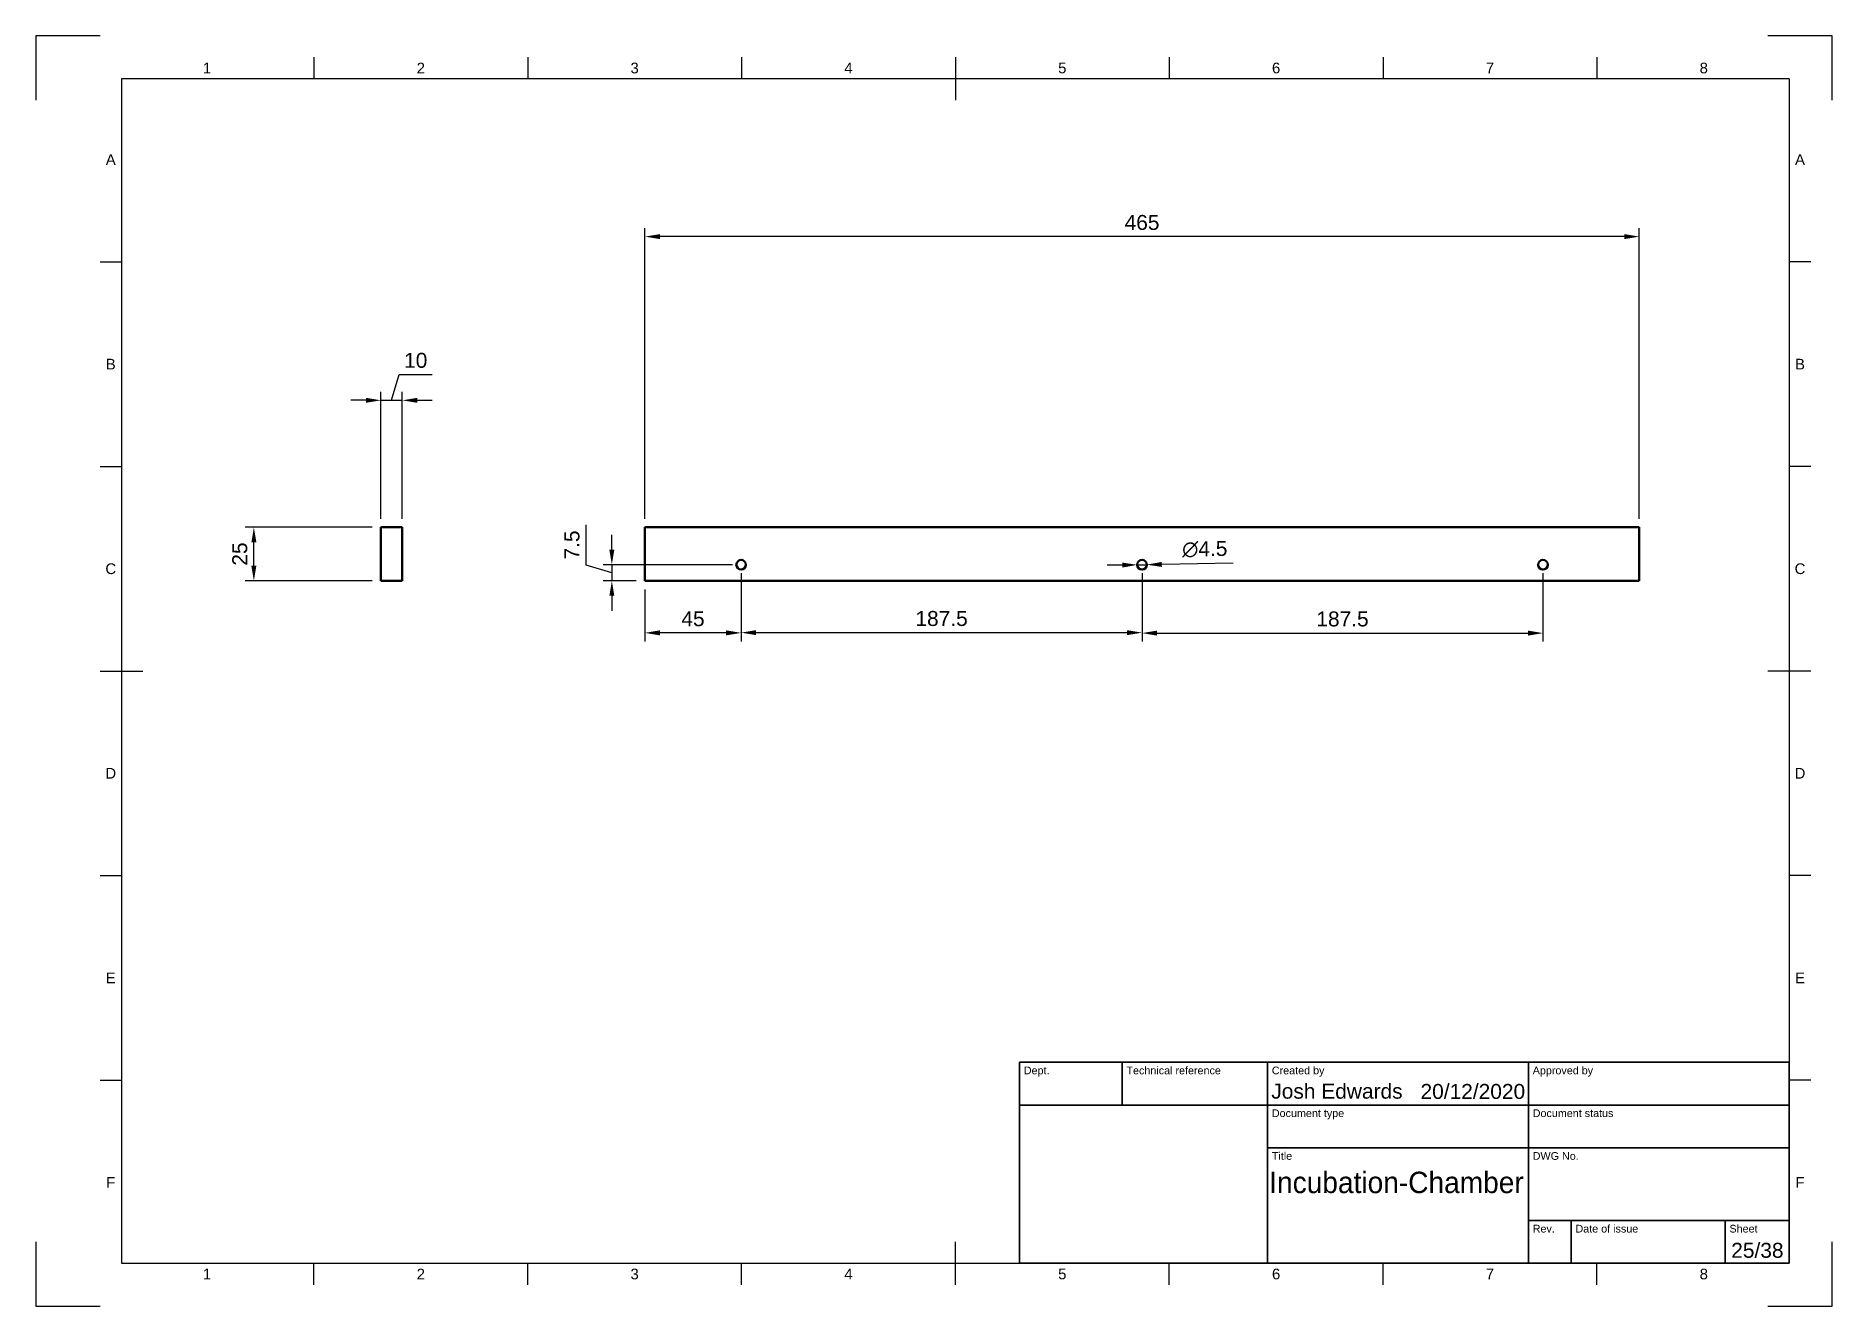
# Model space of a CAD drawing. Header units: millimetres. Extents: x 0 to 420, y 0 to 297.
import ezdxf
from ezdxf.enums import TextEntityAlignment as Align

# ---------------------------------------------------------------- set-up
doc = ezdxf.new("R2010")
doc.units = ezdxf.units.MM
doc.header["$LTSCALE"] = 0.75
for name, color, linetype, lineweight in [('Border', 7, 'Continuous', 25), ('Dimensions', 7, 'Continuous', 25), ('TitleBlock', 7, 'Continuous', 35), ('Visible', 7, 'Continuous', 50)]:
    doc.layers.add(name, color=color, linetype=linetype, lineweight=lineweight)
doc.styles.add('FusionTitle', font='arial.ttf')
doc.styles.get("Standard").update_dxf_attribs({"font": 'arial.ttf'})
doc.dimstyles.new('ISO-25', dxfattribs={"dimtxt": 3.5, "dimasz": 3.5, "dimexe": 2, "dimexo": 2, "dimgap": 1.5, "dimtad": 1, "dimzin": 12, "dimdsep": 46, "dimtxsty": 'Standard', "dimcen": 0, "dimclrd": 256, "dimclre": 256, "dimclrt": 256, "dimazin": 3, "dimtp": 0.1, "dimtm": 0.1, "dimtfac": 0.714, "dimtmove": 1, "dimatfit": 3, "dimfxl": 1, "dimtzin": 12, "dimarcsym": 0})

# ---------------------------------------------------------------- blocks, each defined once
blk = doc.blocks.new('ISO_A3_SHEET')
at = {"layer": 'Border'}
for p, q in [((65, 292), (65, 287)), ((115, 292), (115, 287)), ((165, 292), (165, 287)), ((215, 292), (215, 282)), ((265, 292), (265, 287)), ((315, 292), (315, 287)), ((365, 292), (365, 287)), ((410, 287), (20, 287)), ((20, 287), (20, 10)), ((410, 287), (410, 10)), ((15, 244.16666), (20, 244.16666)), ((415, 244.16666), (410, 244.16666)), ((15, 196.33333), (20, 196.33333)), ((415, 196.33333), (410, 196.33333)), ((15, 148.5), (25, 148.5)), ((415, 148.5), (405, 148.5)), ((15, 100.66667), (20, 100.66667)), ((415, 100.66667), (410, 100.66667)), ((15, 52.83334), (20, 52.83334)), ((415, 52.83334), (410, 52.83334)), ((215, 5), (215, 15)), ((20, 10), (410, 10)), ((65, 5), (65, 10)), ((115, 5), (115, 10)), ((165, 5), (165, 10)), ((265, 5), (265, 10)), ((315, 5), (315, 10)), ((365, 5), (365, 10))]:
    blk.add_line(p, q, dxfattribs=at)
at = {"layer": 'Defpoints'}
for p, q in [((15, 297), (0, 297)), ((0, 297), (0, 282)), ((420, 297), (405, 297)), ((420, 282), (420, 297)), ((0, 15), (0, 0)), ((420, 0), (420, 15)), ((0, 0), (15, 0)), ((405, 0), (420, 0))]:
    blk.add_line(p, q, dxfattribs=at)
at = {"layer": 'Border', "style": 'FusionTitle'}
for s, p in [('1', (40, 289.5)), ('2', (90, 289.5)), ('3', (140, 289.5)), ('4', (190, 289.5)), ('5', (240, 289.5)), ('6', (290, 289.5)), ('7', (340, 289.5)), ('8', (390, 289.5)), ('A', (17.5, 268.08333)), ('A', (412.5, 268.08333)), ('B', (17.5, 220.25)), ('B', (412.5, 220.25)), ('C', (17.5, 172.41667)), ('C', (412.5, 172.41667)), ('D', (17.5, 124.58334)), ('D', (412.5, 124.58334)), ('E', (17.5, 76.75001)), ('E', (412.5, 76.75001)), ('F', (17.5, 28.91668)), ('F', (412.5, 28.91668)), ('1', (40, 7.5)), ('2', (90, 7.5)), ('3', (140, 7.5)), ('4', (190, 7.5)), ('5', (240, 7.5)), ('6', (290, 7.5)), ('7', (340, 7.5)), ('8', (390, 7.5))]:
    blk.add_text(s, height=2.5, dxfattribs=at).set_placement(p, align=Align.MIDDLE)
blk = doc.blocks.new('ISO_TITLEBLOCK')
at = {"layer": 'TitleBlock'}
for p, q in [((0, 47), (-180, 47)), ((-180, 47), (-180, 0)), ((-156, 37), (-156, 47)), ((-122, 0), (-122, 47)), ((-61, 0), (-61, 47)), ((0, 0), (0, 47)), ((-180, 37), (0, 37)), ((-122, 27), (0, 27)), ((-61, 10), (0, 10)), ((-51, 0), (-51, 10)), ((-15, 0), (-15, 10)), ((-180, 0), (0, 0))]:
    blk.add_line(p, q, dxfattribs=at)
at = {"layer": 'TitleBlock', "style": 'FusionTitle'}
for s, p in [('Dept.', (-179, 46)), ('Technical reference', (-155, 46)), ('Created by', (-121, 46)), ('Approved by', (-60, 46)), ('Document type', (-121, 36)), ('Document status', (-60, 36)), ('Title', (-121, 26)), ('DWG No.', (-60, 26)), ('Rev.', (-60, 9)), ('Date of issue', (-50, 9)), ('Sheet', (-14, 9))]:
    blk.add_text(s, height=1.8, dxfattribs=at).set_placement(p, align=Align.TOP_LEFT)
for tag, height, p in [('DEPT', 3.5, (-179, 42)), ('TECHNICAL_REFERENCE', 3.5, (-155, 42)), ('CREATED_BY', 3.5, (-121, 42)), ('APPROVED_BY', 3.5, (-60, 42)), ('DOCUMENT_TYPE', 3.5, (-121, 32)), ('DOCUMENT_STATUS', 3.5, (-60, 32)), ('TITLE_1', 5, (-121, 21.5)), ('TITLE_2', 5, (-121, 14)), ('TITLE_3', 5, (-121, 6.5)), ('DATE_OF_ISSUE', 3.5, (-50, 5))]:
    blk.add_attdef(tag, text='', height=height, dxfattribs=at).set_placement(p, align=Align.TOP_LEFT)
for tag, p in [('CREATED_DATE', (-62, 42)), ('APPROVED_DATE', (-0.99, 42))]:
    blk.add_attdef(tag, text='', height=3.5, dxfattribs=at).set_placement(p, align=Align.TOP_RIGHT)
for tag, height, p in [('DRAWING_NUMBER', 5, (-30.5, 19.75)), ('REV', 3.5, (-56, 4.85)), ('SHEET', 3.5, (-7.5, 4.85))]:
    blk.add_attdef(tag, text='', height=height, dxfattribs=at).set_placement(p, align=Align.TOP_CENTER)
blk = doc.blocks.new('*D13')
at = {"layer": 'Defpoints', "color": 0, "transparency": 16777216}
for p in [(85.662871, 211.793103), (80.662871, 182.094618), (85.662871, 182.094618)]:
    blk.add_point(p, dxfattribs=at)
at = {"layer": 'Dimensions', "lineweight": -2, "transparency": 16777216}
for p, q in [((83.162871, 211.793103), (84.973972, 217.830108)), ((84.973972, 217.830108), (92.64621, 217.830108)), ((77.162871, 211.793103), (73.662871, 211.793103)), ((80.662871, 184.094618), (80.662871, 213.793103)), ((80.662871, 211.793103), (85.662871, 211.793103)), ((80.662871, 211.793103), (85.662871, 211.793103)), ((85.662871, 184.094618), (85.662871, 213.793103)), ((89.162871, 211.793103), (92.662871, 211.793103))]:
    blk.add_line(p, q, dxfattribs=at)
at = {"layer": 'Dimensions', "transparency": 16777216}
for points in [[(77.162871, 212.376436), (77.162871, 211.20977), (80.662871, 211.793103)], [(89.162871, 212.376436), (89.162871, 211.20977), (85.662871, 211.793103)]]:
    blk.add_solid(points, dxfattribs=at)
at = {"layer": 'Dimensions', "transparency": 16777216, "insert": (88.810091, 221.117114), "char_height": 3.5, "attachment_point": 5}
blk.add_mtext('10', dxfattribs=at)
blk = doc.blocks.new('*D14')
at = {"layer": 'Defpoints', "color": 0, "transparency": 16777216}
for p in [(50.964386, 182.094618), (80.662871, 182.094618), (80.662871, 169.594618)]:
    blk.add_point(p, dxfattribs=at)
at = {"layer": 'Dimensions', "lineweight": -2, "transparency": 16777216}
for p, q in [((78.662871, 182.094618), (48.964386, 182.094618)), ((50.964386, 173.094618), (50.964386, 178.594618)), ((78.662871, 169.594618), (48.964386, 169.594618))]:
    blk.add_line(p, q, dxfattribs=at)
at = {"layer": 'Dimensions', "transparency": 16777216}
for points in [[(50.381052, 178.594618), (51.547719, 178.594618), (50.964386, 182.094618)], [(50.381052, 173.094618), (51.547719, 173.094618), (50.964386, 169.594618)]]:
    blk.add_solid(points, dxfattribs=at)
at = {"layer": 'Dimensions', "transparency": 16777216, "insert": (47.67738, 175.844618), "char_height": 3.5, "attachment_point": 5, "rotation": 90}
blk.add_mtext('25', dxfattribs=at)
blk = doc.blocks.new('*D15')
at = {"layer": 'Defpoints', "color": 0, "transparency": 16777216}
for p in [(142.394558, 250.073211), (142.394558, 182.094618), (374.894558, 182.094618)]:
    blk.add_point(p, dxfattribs=at)
at = {"layer": 'Dimensions', "lineweight": -2, "transparency": 16777216}
for p, q in [((142.394558, 184.094618), (142.394558, 252.073211)), ((374.894558, 184.094618), (374.894558, 252.073211)), ((371.394558, 250.073211), (145.894558, 250.073211))]:
    blk.add_line(p, q, dxfattribs=at)
at = {"layer": 'Dimensions', "transparency": 16777216}
for points in [[(145.894558, 250.656545), (145.894558, 249.489878), (142.394558, 250.073211)], [(371.394558, 250.656545), (371.394558, 249.489878), (374.894558, 250.073211)]]:
    blk.add_solid(points, dxfattribs=at)
at = {"layer": 'Dimensions', "transparency": 16777216, "insert": (258.644558, 253.360217), "char_height": 3.5, "attachment_point": 5}
blk.add_mtext('465', dxfattribs=at)
blk = doc.blocks.new('*D16')
at = {"layer": 'Defpoints', "color": 0, "transparency": 16777216}
for p in [(164.894558, 173.344618), (134.668839, 169.594618), (142.394558, 169.594618)]:
    blk.add_point(p, dxfattribs=at)
at = {"layer": 'Dimensions', "lineweight": -2, "transparency": 16777216}
for p, q in [((128.638996, 173.278571), (128.638996, 182.648285)), ((134.668839, 176.844618), (134.668839, 180.344618)), ((134.668839, 171.469618), (128.638996, 173.278571)), ((162.894558, 173.344618), (132.668839, 173.344618)), ((134.668839, 173.344618), (134.668839, 169.594618)), ((134.668839, 173.344618), (134.668839, 169.594618)), ((140.394558, 169.594618), (132.668839, 169.594618)), ((134.668839, 166.094618), (134.668839, 162.594618))]:
    blk.add_line(p, q, dxfattribs=at)
at = {"layer": 'Dimensions', "transparency": 16777216}
for points in [[(134.085506, 176.844618), (135.252172, 176.844618), (134.668839, 173.344618)], [(134.085506, 166.094618), (135.252172, 166.094618), (134.668839, 169.594618)]]:
    blk.add_solid(points, dxfattribs=at)
at = {"layer": 'Dimensions', "transparency": 16777216, "insert": (125.359153, 177.963428), "char_height": 3.5, "attachment_point": 5, "rotation": 90}
blk.add_mtext('7.5', dxfattribs=at)
blk = doc.blocks.new('*D17')
at = {"layer": 'Defpoints', "color": 0, "transparency": 16777216}
for p in [(164.894558, 173.344618), (142.394558, 169.594618), (142.394558, 157.417231)]:
    blk.add_point(p, dxfattribs=at)
at = {"layer": 'Dimensions', "lineweight": -2, "transparency": 16777216}
for p, q in [((164.894558, 171.344618), (164.894558, 155.417231)), ((142.394558, 167.594618), (142.394558, 155.417231)), ((161.394558, 157.417231), (145.894558, 157.417231))]:
    blk.add_line(p, q, dxfattribs=at)
at = {"layer": 'Dimensions', "transparency": 16777216}
for points in [[(145.894558, 158.000564), (145.894558, 156.833897), (142.394558, 157.417231)], [(161.394558, 158.000564), (161.394558, 156.833897), (164.894558, 157.417231)]]:
    blk.add_solid(points, dxfattribs=at)
at = {"layer": 'Dimensions', "transparency": 16777216, "insert": (153.644558, 160.697074), "char_height": 3.5, "attachment_point": 5}
blk.add_mtext('45', dxfattribs=at)
blk = doc.blocks.new('*D18')
at = {"layer": 'Defpoints', "color": 0, "transparency": 16777216}
for p in [(164.894558, 173.344618), (258.644558, 173.344618), (258.644558, 157.466042)]:
    blk.add_point(p, dxfattribs=at)
at = {"layer": 'Dimensions', "lineweight": -2, "transparency": 16777216}
for p, q in [((164.894558, 171.344618), (164.894558, 155.466042)), ((258.644558, 171.344618), (258.644558, 155.466042)), ((168.394558, 157.466042), (255.144558, 157.466042))]:
    blk.add_line(p, q, dxfattribs=at)
at = {"layer": 'Dimensions', "transparency": 16777216}
for points in [[(168.394558, 158.049376), (168.394558, 156.882709), (164.894558, 157.466042)], [(255.144558, 158.049376), (255.144558, 156.882709), (258.644558, 157.466042)]]:
    blk.add_solid(points, dxfattribs=at)
at = {"layer": 'Dimensions', "transparency": 16777216, "insert": (211.769558, 160.753048), "char_height": 3.5, "attachment_point": 5}
blk.add_mtext('187.5', dxfattribs=at)
blk = doc.blocks.new('*D19')
at = {"layer": 'Defpoints', "color": 0, "transparency": 16777216}
for p in [(258.644558, 173.344618), (352.394558, 173.344618), (352.394558, 157.359778)]:
    blk.add_point(p, dxfattribs=at)
at = {"layer": 'Dimensions', "lineweight": -2, "transparency": 16777216}
for p, q in [((258.644558, 171.344618), (258.644558, 155.359778)), ((352.394558, 171.344618), (352.394558, 155.359778)), ((262.144558, 157.359778), (348.894558, 157.359778))]:
    blk.add_line(p, q, dxfattribs=at)
at = {"layer": 'Dimensions', "transparency": 16777216}
for points in [[(262.144558, 157.943111), (262.144558, 156.776444), (258.644558, 157.359778)], [(348.894558, 157.943111), (348.894558, 156.776444), (352.394558, 157.359778)]]:
    blk.add_solid(points, dxfattribs=at)
at = {"layer": 'Dimensions', "transparency": 16777216, "insert": (305.519558, 160.646783), "char_height": 3.5, "attachment_point": 5}
blk.add_mtext('187.5', dxfattribs=at)
blk = doc.blocks.new('*D20')
at = {"layer": 'Defpoints', "color": 0, "transparency": 16777216}
for p in [(257.519713, 173.325979), (259.769404, 173.363257)]:
    blk.add_point(p, dxfattribs=at)
at = {"layer": 'Dimensions', "lineweight": -2, "transparency": 16777216}
for p, q in [((254.020193, 173.267992), (250.520673, 173.210004)), ((257.519713, 173.325979), (259.769404, 173.363257)), ((279.972974, 173.698033), (263.268923, 173.421244))]:
    blk.add_line(p, q, dxfattribs=at)
at = {"layer": 'Dimensions', "transparency": 16777216}
for points in [[(254.010528, 173.851245), (254.029858, 172.684739), (257.519713, 173.325979)], [(263.259259, 174.004498), (263.278588, 172.837991), (259.769404, 173.363257)]]:
    blk.add_solid(points, dxfattribs=at)
at = {"layer": 'Dimensions', "transparency": 16777216, "insert": (273.314628, 176.973058), "char_height": 3.5, "attachment_point": 5, "rotation": 0.94931966}
blk.add_mtext('∅4.5', dxfattribs=at)

msp = doc.modelspace()

# ---------------------------------------------------------------- linework, layer by layer
at = {"layer": 'Visible', "extrusion": (0, 1, 0)}
for p, q in [((80.662871, 169.594618, 116.25), (80.662871, 182.094618, 116.25)), ((80.662871, 182.094618, 116.25), (85.662871, 182.094618, 116.25)), ((85.662871, 182.094618, 116.25), (85.662871, 169.594618, 116.25)), ((374.894558, 182.094618, 2.5), (142.394558, 182.094618, 2.5)), ((142.394558, 182.094618, 2.5), (142.394558, 169.594618, 2.5)), ((374.894558, 169.594618, 2.5), (374.894558, 182.094618, 2.5)), ((80.662871, 169.594618, 116.25), (85.662871, 169.594618, 116.25)), ((142.394558, 169.594618, 2.5), (374.894558, 169.594618, 2.5))]:
    msp.add_line(p, q, dxfattribs=at)
at = {"layer": 'Visible', "extrusion": (2.963e-13, 2.1e-15, -1)}
for centre in [(-164.894558, 173.344618, -2.5), (-258.644558, 173.344618, -2.5), (-352.394558, 173.344618, -2.5)]:
    msp.add_circle(centre, 1.125, dxfattribs=at)

# ---------------------------------------------------------------- block references
at = {"layer": 'Border'}
msp.add_blockref('ISO_A3_SHEET', (0, 0), dxfattribs=at)
at = {"layer": 'TitleBlock'}
ref = msp.add_blockref('ISO_TITLEBLOCK', (410, 10), dxfattribs=at)
ref.add_attrib('CREATED_DATE_001', '20/12/2020', (323.762619, 48.440314), dxfattribs={"height": 3.5, "style": 'FusionTitle'})
ref.add_attrib('SHEET_001', '25/38', (396.417974, 11.290314), dxfattribs={"height": 3.5, "style": 'FusionTitle'})
ref.add_attrib('TITLE_1_001', 'Incubation-Chamber', (288.387328, 26.414734), dxfattribs={"height": 5, "style": 'FusionTitle', "width": 0.9405})
ref.add_attrib('CREATED_BY_001', 'Josh Edwards', (288.86869, 48.5), dxfattribs={"height": 3.5, "style": 'FusionTitle'})

# ---------------------------------------------------------------- dimensions: what is measured, and where the dimension line sits
at = {"layer": 'Dimensions'}
for base, p1, p2, picture, middle in [((142.394558, 250.073211), (374.894558, 182.094618), (142.394558, 182.094618), '*D15', (258.644558, 253.360217)), ((142.394558, 157.417231), (164.894558, 173.344618), (142.394558, 169.594618), '*D17', (153.644558, 160.697074))]:
    dim = msp.add_linear_dim(base=base, p1=p1, p2=p2, dimstyle='ISO-25', override={"dimlfac": 2, "dimclrd": 256, "dimclre": 256}, dxfattribs=at)
    dim.commit()
    dim.dimension.update_dxf_attribs({"geometry": picture, "text_midpoint": middle})
for p1, p2, distance, picture, middle in [((80.662871, 182.094618), (85.662871, 182.094618), 29.698485, '*D13', (86.473972, 221.117114)), ((80.662871, 169.594618), (80.662871, 182.094618), 29.698485, '*D14', (47.67738, 175.844618)), ((164.894558, 173.344618), (258.644558, 173.344618), -15.878576, '*D18', (211.769558, 160.753048)), ((258.644558, 173.344618), (352.394558, 173.344618), -15.98484, '*D19', (305.519558, 160.646783))]:
    dim = msp.add_aligned_dim(p1=p1, p2=p2, distance=distance, dimstyle='ISO-25', override={"dimlfac": 2, "dimclrd": 256, "dimclre": 256}, dxfattribs=at)
    dim.commit()
    dim.dimension.update_dxf_attribs({"geometry": picture, "text_midpoint": middle})
dim = msp.add_linear_dim(base=(134.668839, 169.594618), p1=(164.894558, 173.344618), p2=(142.394558, 169.594618), angle=90, dimstyle='ISO-25', override={"dimlfac": 2, "dimclrd": 256, "dimclre": 256}, dxfattribs=at)
dim.commit()
dim.dimension.update_dxf_attribs({"geometry": '*D16', "text_midpoint": (125.359153, 174.778571)})
dim = msp.add_diameter_dim_2p(p1=(257.519713, 173.325979), p2=(259.769404, 173.363257), dimstyle='ISO-25', override={"dimlfac": 2, "dimclrd": 256, "dimclre": 256}, dxfattribs=at)
dim.commit()
dim.dimension.update_dxf_attribs({"geometry": '*D20', "text_midpoint": (273.314628, 176.973058)})

doc.saveas('drawing.dxf')
